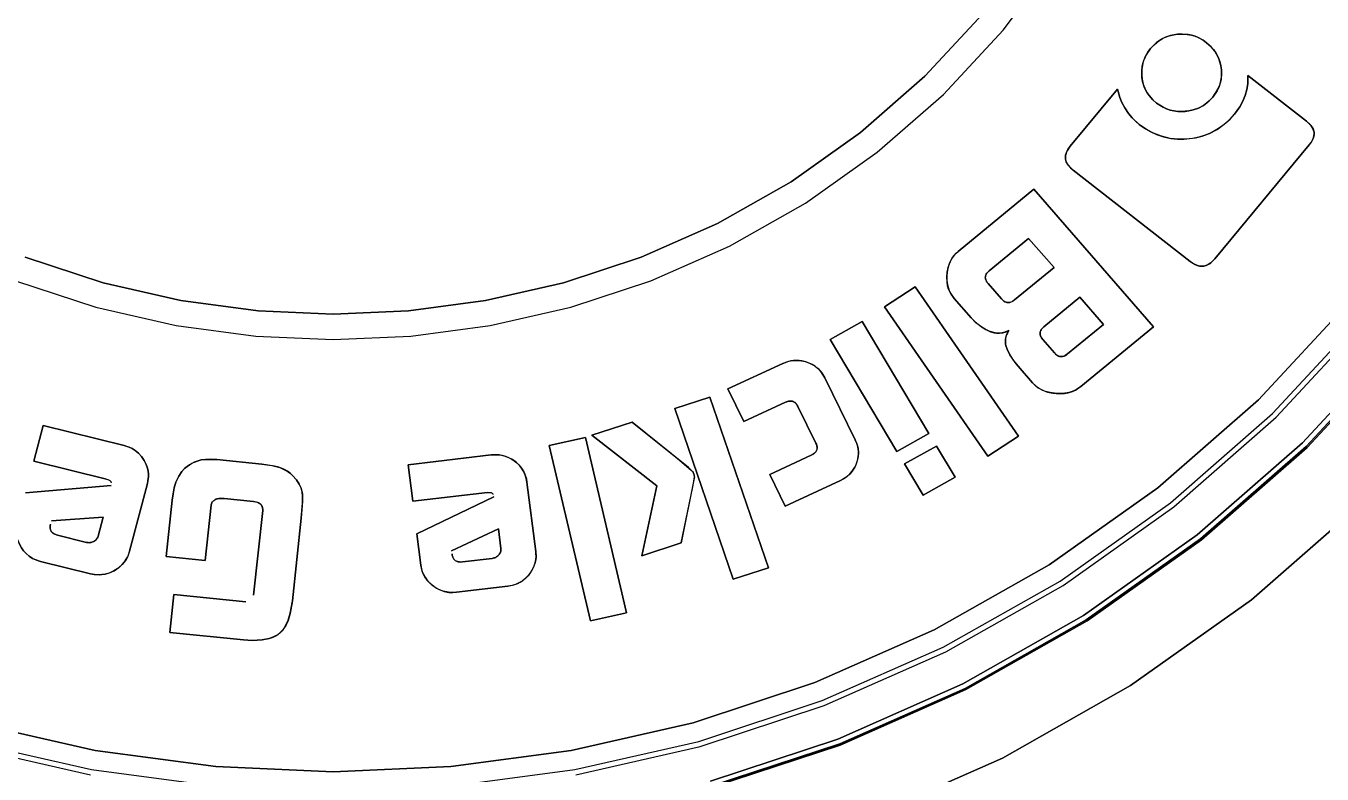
# Model space of a CAD drawing. Header units: millimetres. Extents: x 10366 to 13995, y 24552 to 29685.
# Drawn here: x 11819.83 to 11844.95, y 27967.28 to 27981.79 of the extents above; entities that cross this region are included whole.
import ezdxf

# ---------------------------------------------------------------- set-up
doc = ezdxf.new("R2010")
doc.units = ezdxf.units.MM
doc.header["$LTSCALE"] = 3
doc.layers.add('DomyÅ›lny', color=7, linetype='Continuous')

msp = doc.modelspace()

# ---------------------------------------------------------------- linework, layer by layer
at = {"layer": 'DomyÅ›lny'}
for p, q in [((11839.755, 27977.107), (11839.263, 27977.671)), ((11839.263, 27977.671), (11839.755, 27977.107)), ((11838.476, 27976.797), (11838.736, 27976.498)), ((11838.736, 27976.498), (11838.476, 27976.797)), ((11838.473, 27973.447), (11836.468, 27976.344)), ((11836.468, 27976.344), (11838.473, 27973.447)), ((11838.147, 27976.13), (11837.818, 27976.508)), ((11837.818, 27976.508), (11838.147, 27976.13)), ((11840.715, 27976.003), (11840.256, 27976.53)), ((11840.256, 27976.53), (11840.715, 27976.003)), ((11836.711, 27973.538), (11835.413, 27975.711)), ((11835.413, 27975.711), (11836.711, 27973.538)), ((11839.537, 27975.711), (11839.764, 27975.45)), ((11839.764, 27975.45), (11839.537, 27975.711)), ((11839.336, 27974.873), (11839.057, 27975.193)), ((11839.057, 27975.193), (11839.336, 27974.873)), ((11833.741, 27974.119), (11833.431, 27974.751)), ((11833.431, 27974.751), (11833.741, 27974.119)), ((11835.138, 27973.703), (11834.789, 27974.413)), ((11834.789, 27974.413), (11835.138, 27973.703)), ((11819.978, 27973.351), (11820.159, 27974.041)), ((11820.159, 27974.041), (11819.978, 27973.351)), ((11830.767, 27970.254), (11829.971, 27973.657)), ((11829.971, 27973.657), (11830.767, 27970.254)), ((11837.475, 27973.645), (11837.836, 27973.041)), ((11837.836, 27973.041), (11837.475, 27973.645)), ((11827.325, 27972.572), (11827.235, 27973.279)), ((11827.235, 27973.279), (11827.325, 27972.572)), ((11837.216, 27972.692), (11836.855, 27973.296)), ((11836.855, 27973.296), (11837.216, 27972.692)), ((11834.546, 27972.48), (11834.244, 27973.095)), ((11834.244, 27973.095), (11834.546, 27972.48)), ((11823.416, 27972.499), (11823.302, 27971.424)), ((11823.302, 27971.424), (11823.416, 27972.499)), ((11821.228, 27971.899), (11821.324, 27972.267)), ((11821.324, 27972.267), (11821.228, 27971.899)), ((11829.032, 27971.66), (11828.984, 27972.037)), ((11828.984, 27972.037), (11829.032, 27971.66)), ((11827.481, 27971.336), (11827.405, 27971.942)), ((11827.405, 27971.942), (11827.481, 27971.336)), ((11822.615, 27970.028), (11822.693, 27970.762)), ((11822.693, 27970.762), (11822.615, 27970.028))]:
    msp.add_line(p, q, dxfattribs=at)
for points in [[(11819.626, 27976.848, 0), (11821.181, 27976.335, 0), (11822.74, 27975.979, 0), (11824.28, 27975.774, 0), (11825.784, 27975.708, 0), (11827.287, 27975.774, 0), (11828.827, 27975.979, 0), (11830.386, 27976.335, 0), (11831.941, 27976.848, 0), (11833.467, 27977.522, 0), (11834.937, 27978.356, 0), (11836.327, 27979.341, 0), (11837.612, 27980.465, 0), (11838.77, 27981.713, 0), (11839.785, 27983.063, 0)], [(11819.813, 27977.308, 0), (11821.321, 27976.81, 0), (11822.832, 27976.465, 0), (11824.326, 27976.266, 0), (11825.784, 27976.202, 0), (11827.241, 27976.266, 0), (11828.735, 27976.465, 0), (11830.246, 27976.81, 0), (11831.754, 27977.308, 0), (11833.233, 27977.961, 0), (11834.659, 27978.769, 0), (11836.006, 27979.724, 0), (11837.252, 27980.815, 0), (11838.375, 27982.024, 0)], [(11838.375, 27982.024, 0), (11837.252, 27980.815, 0), (11836.006, 27979.724, 0), (11834.659, 27978.769, 0), (11833.233, 27977.961, 0), (11831.754, 27977.308, 0), (11830.246, 27976.81, 0), (11828.735, 27976.465, 0), (11827.241, 27976.266, 0), (11825.784, 27976.202, 0), (11824.326, 27976.266, 0), (11822.832, 27976.465, 0), (11821.321, 27976.81, 0), (11819.813, 27977.308, 0)], [(11842.71, 27981.467, 0), (11842.645, 27981.514, 0), (11842.549, 27981.566, 0), (11842.489, 27981.591, 0), (11842.422, 27981.611, 0), (11842.356, 27981.625, 0), (11842.24, 27981.634, 0), (11842.15, 27981.63, 0), (11842.015, 27981.606, 0), (11841.918, 27981.573, 0), (11841.862, 27981.547, 0), (11841.797, 27981.509, 0), (11841.744, 27981.471, 0), (11841.7, 27981.433, 0), (11841.625, 27981.353, 0)], [(11841.625, 27981.353, 0), (11841.695, 27981.428, 0), (11841.738, 27981.466, 0), (11841.789, 27981.504, 0), (11841.852, 27981.542, 0), (11841.899, 27981.565, 0), (11841.986, 27981.598, 0), (11842.112, 27981.626, 0), (11842.191, 27981.633, 0), (11842.295, 27981.632, 0), (11842.421, 27981.611, 0), (11842.489, 27981.591, 0), (11842.549, 27981.567, 0), (11842.645, 27981.514, 0), (11842.71, 27981.467, 0)], [(11841.742, 27980.297, 0), (11841.671, 27980.359, 0), (11841.598, 27980.441, 0), (11841.562, 27980.493, 0), (11841.53, 27980.552, 0), (11841.504, 27980.61, 0), (11841.472, 27980.714, 0), (11841.459, 27980.795, 0), (11841.454, 27980.916, 0), (11841.464, 27981.012, 0), (11841.48, 27981.083, 0), (11841.521, 27981.192, 0), (11841.573, 27981.283, 0), (11841.625, 27981.353, 0)], [(11841.625, 27981.353, 0), (11841.542, 27981.232, 0), (11841.506, 27981.157, 0), (11841.485, 27981.103, 0), (11841.468, 27981.033, 0), (11841.455, 27980.944, 0), (11841.456, 27980.829, 0), (11841.464, 27980.759, 0), (11841.485, 27980.665, 0), (11841.529, 27980.552, 0), (11841.562, 27980.493, 0), (11841.598, 27980.441, 0), (11841.671, 27980.359, 0), (11841.742, 27980.297, 0)], [(11842.71, 27981.467, 0), (11842.794, 27981.393, 0), (11842.843, 27981.338, 0), (11842.893, 27981.268, 0), (11842.936, 27981.185, 0), (11842.967, 27981.102, 0), (11842.987, 27981.02, 0), (11842.998, 27980.941, 0), (11843.001, 27980.87, 0), (11842.992, 27980.755, 0), (11842.976, 27980.684, 0), (11842.946, 27980.599, 0), (11842.914, 27980.534, 0), (11842.83, 27980.412, 0)], [(11842.83, 27980.412, 0), (11842.88, 27980.479, 0), (11842.932, 27980.569, 0), (11842.966, 27980.65, 0), (11842.981, 27980.704, 0), (11842.998, 27980.8, 0), (11843.001, 27980.865, 0), (11842.998, 27980.94, 0), (11842.986, 27981.027, 0), (11842.957, 27981.132, 0), (11842.935, 27981.189, 0), (11842.905, 27981.247, 0), (11842.87, 27981.301, 0), (11842.8, 27981.387, 0), (11842.71, 27981.467, 0)], [(11843.252, 27980.078, 0), (11843.355, 27980.221, 0), (11843.409, 27980.32, 0), (11843.459, 27980.44, 0), (11843.492, 27980.562, 0), (11843.509, 27980.668, 0), (11843.514, 27980.829, 0)], [(11843.514, 27980.829, 0), (11843.509, 27980.668, 0), (11843.492, 27980.562, 0), (11843.459, 27980.44, 0), (11843.409, 27980.32, 0), (11843.355, 27980.221, 0), (11843.252, 27980.078, 0)], [(11843.514, 27980.829, 0), (11844.65, 27979.942, 0)], [(11844.65, 27979.942, 0), (11843.514, 27980.829, 0)], [(11840.069, 27979.46, 0), (11840.983, 27980.564, 0)], [(11840.983, 27980.564, 0), (11840.069, 27979.46, 0)], [(11840.983, 27980.564, 0), (11841.031, 27980.401, 0), (11841.07, 27980.309, 0), (11841.127, 27980.202, 0), (11841.198, 27980.094, 0), (11841.269, 27980.009, 0), (11841.338, 27979.941, 0), (11841.406, 27979.883, 0)], [(11841.406, 27979.883, 0), (11841.269, 27980.009, 0), (11841.198, 27980.094, 0), (11841.127, 27980.202, 0), (11841.07, 27980.309, 0), (11841.031, 27980.401, 0), (11840.983, 27980.564, 0)], [(11842.83, 27980.412, 0), (11842.763, 27980.34, 0), (11842.718, 27980.3, 0), (11842.65, 27980.251, 0), (11842.552, 27980.199, 0), (11842.454, 27980.163, 0), (11842.367, 27980.144, 0), (11842.225, 27980.132, 0), (11842.152, 27980.134, 0), (11842.078, 27980.144, 0), (11842.005, 27980.16, 0), (11841.934, 27980.186, 0), (11841.867, 27980.218, 0), (11841.742, 27980.297, 0)], [(11841.742, 27980.297, 0), (11841.867, 27980.218, 0), (11841.934, 27980.186, 0), (11842.005, 27980.16, 0), (11842.078, 27980.144, 0), (11842.152, 27980.134, 0), (11842.294, 27980.135, 0), (11842.367, 27980.144, 0), (11842.454, 27980.163, 0), (11842.552, 27980.199, 0), (11842.65, 27980.251, 0), (11842.718, 27980.3, 0), (11842.763, 27980.339, 0), (11842.83, 27980.412, 0)], [(11841.406, 27979.883, 0), (11841.527, 27979.798, 0), (11841.621, 27979.743, 0), (11841.738, 27979.688, 0), (11841.877, 27979.64, 0), (11842.02, 27979.609, 0), (11842.151, 27979.595, 0), (11842.271, 27979.594, 0), (11842.495, 27979.621, 0), (11842.627, 27979.655, 0), (11842.77, 27979.709, 0), (11842.918, 27979.786, 0), (11843.055, 27979.884, 0), (11843.167, 27979.985, 0), (11843.252, 27980.078, 0)], [(11843.252, 27980.078, 0), (11843.114, 27979.934, 0), (11843.018, 27979.855, 0), (11842.913, 27979.783, 0), (11842.8, 27979.722, 0), (11842.682, 27979.674, 0), (11842.561, 27979.636, 0), (11842.436, 27979.611, 0), (11842.308, 27979.596, 0), (11842.166, 27979.594, 0), (11842.008, 27979.611, 0), (11841.838, 27979.652, 0), (11841.683, 27979.712, 0), (11841.558, 27979.778, 0), (11841.406, 27979.883, 0)], [(11844.65, 27979.942, 0), (11844.703, 27979.896, 0), (11844.729, 27979.867, 0), (11844.754, 27979.834, 0), (11844.775, 27979.795, 0), (11844.783, 27979.774, 0), (11844.789, 27979.752, 0), (11844.794, 27979.73, 0), (11844.795, 27979.709, 0), (11844.795, 27979.689, 0), (11844.791, 27979.656, 0), (11844.785, 27979.63, 0), (11844.766, 27979.582, 0), (11844.741, 27979.538, 0), (11844.703, 27979.486, 0)], [(11844.703, 27979.486, 0), (11844.737, 27979.532, 0), (11844.765, 27979.58, 0), (11844.777, 27979.606, 0), (11844.785, 27979.633, 0), (11844.792, 27979.661, 0), (11844.795, 27979.694, 0), (11844.794, 27979.731, 0), (11844.785, 27979.767, 0), (11844.771, 27979.802, 0), (11844.753, 27979.835, 0), (11844.731, 27979.865, 0), (11844.706, 27979.893, 0), (11844.65, 27979.942, 0)], [(11840.124, 27978.997, 0), (11840.084, 27979.032, 0), (11840.04, 27979.078, 0), (11840.02, 27979.106, 0), (11840.002, 27979.137, 0), (11839.993, 27979.157, 0), (11839.985, 27979.181, 0), (11839.979, 27979.208, 0), (11839.976, 27979.236, 0), (11839.977, 27979.261, 0), (11839.979, 27979.284, 0), (11839.987, 27979.318, 0), (11839.998, 27979.347, 0), (11840.025, 27979.398, 0), (11840.069, 27979.46, 0)], [(11840.069, 27979.46, 0), (11840.01, 27979.372, 0), (11839.997, 27979.345, 0), (11839.987, 27979.316, 0), (11839.979, 27979.28, 0), (11839.976, 27979.257, 0), (11839.976, 27979.231, 0), (11839.98, 27979.202, 0), (11839.986, 27979.176, 0), (11839.995, 27979.153, 0), (11840.012, 27979.118, 0), (11840.032, 27979.089, 0), (11840.074, 27979.041, 0), (11840.124, 27978.997, 0)], [(11844.703, 27979.486, 0), (11842.871, 27977.273, 0)], [(11842.871, 27977.273, 0), (11844.703, 27979.486, 0)], [(11842.396, 27977.223, 0), (11840.124, 27978.997, 0)], [(11840.124, 27978.997, 0), (11842.396, 27977.223, 0)], [(11837.896, 27977.418, 0), (11839.365, 27978.623, 0)], [(11839.365, 27978.623, 0), (11837.896, 27977.418, 0)], [(11839.365, 27978.623, 0), (11841.685, 27975.957, 0)], [(11841.685, 27975.957, 0), (11839.365, 27978.623, 0)], [(11839.263, 27977.671, 0), (11838.497, 27977.041, 0)], [(11838.497, 27977.041, 0), (11839.263, 27977.671, 0)], [(11837.818, 27976.508, 0), (11837.807, 27976.522, 0), (11837.762, 27976.587, 0), (11837.735, 27976.634, 0), (11837.712, 27976.689, 0), (11837.693, 27976.752, 0), (11837.681, 27976.83, 0), (11837.677, 27976.92, 0), (11837.684, 27977.017, 0), (11837.701, 27977.106, 0), (11837.726, 27977.183, 0), (11837.754, 27977.244, 0), (11837.787, 27977.299, 0), (11837.826, 27977.349, 0), (11837.861, 27977.386, 0), (11837.896, 27977.418, 0)], [(11837.896, 27977.418, 0), (11837.833, 27977.358, 0), (11837.802, 27977.321, 0), (11837.77, 27977.274, 0), (11837.739, 27977.215, 0), (11837.711, 27977.14, 0), (11837.69, 27977.053, 0), (11837.678, 27976.953, 0), (11837.678, 27976.857, 0), (11837.689, 27976.772, 0), (11837.707, 27976.703, 0), (11837.731, 27976.644, 0), (11837.758, 27976.593, 0), (11837.818, 27976.508, 0)], [(11838.988, 27976.477, 0), (11839.755, 27977.107, 0)], [(11839.755, 27977.107, 0), (11838.988, 27976.477, 0)], [(11842.871, 27977.273, 0), (11842.835, 27977.234, 0), (11842.791, 27977.195, 0), (11842.765, 27977.177, 0), (11842.737, 27977.161, 0), (11842.699, 27977.145, 0), (11842.675, 27977.138, 0), (11842.648, 27977.134, 0), (11842.62, 27977.132, 0), (11842.595, 27977.133, 0), (11842.554, 27977.14, 0), (11842.522, 27977.15, 0), (11842.493, 27977.162, 0), (11842.441, 27977.192, 0), (11842.396, 27977.223, 0)], [(11842.396, 27977.223, 0), (11842.489, 27977.164, 0), (11842.517, 27977.152, 0), (11842.547, 27977.142, 0), (11842.583, 27977.135, 0), (11842.605, 27977.132, 0), (11842.63, 27977.132, 0), (11842.657, 27977.135, 0), (11842.681, 27977.14, 0), (11842.703, 27977.146, 0), (11842.74, 27977.162, 0), (11842.77, 27977.18, 0), (11842.797, 27977.2, 0), (11842.871, 27977.273, 0)], [(11838.497, 27977.041, 0), (11838.462, 27977.008, 0), (11838.447, 27976.989, 0), (11838.436, 27976.968, 0), (11838.431, 27976.957, 0), (11838.427, 27976.944, 0), (11838.424, 27976.929, 0), (11838.423, 27976.911, 0), (11838.424, 27976.9, 0), (11838.426, 27976.886, 0), (11838.431, 27976.871, 0), (11838.437, 27976.855, 0), (11838.445, 27976.84, 0), (11838.454, 27976.825, 0), (11838.476, 27976.797, 0)], [(11838.476, 27976.797, 0), (11838.454, 27976.825, 0), (11838.445, 27976.84, 0), (11838.437, 27976.855, 0), (11838.431, 27976.871, 0), (11838.426, 27976.886, 0), (11838.424, 27976.9, 0), (11838.423, 27976.911, 0), (11838.424, 27976.928, 0), (11838.427, 27976.943, 0), (11838.431, 27976.956, 0), (11838.441, 27976.978, 0), (11838.454, 27976.998, 0), (11838.47, 27977.016, 0), (11838.497, 27977.041, 0)], [(11836.468, 27976.344, 0), (11837.064, 27976.733, 0)], [(11837.064, 27976.733, 0), (11836.468, 27976.344, 0)], [(11837.064, 27976.733, 0), (11839.068, 27973.835, 0)], [(11839.068, 27973.835, 0), (11837.064, 27976.733, 0)], [(11845.471, 27976.431, 0), (11843.715, 27974.54, 0), (11841.767, 27972.834, 0), (11839.66, 27971.341, 0), (11837.431, 27970.078, 0), (11835.118, 27969.056, 0), (11832.761, 27968.278, 0), (11830.398, 27967.739, 0), (11828.062, 27967.427, 0), (11825.784, 27967.327, 0), (11823.505, 27967.427, 0), (11821.169, 27967.739, 0), (11818.806, 27968.278, 0), (11816.449, 27969.056, 0), (11814.137, 27970.078, 0), (11811.907, 27971.341, 0), (11809.8, 27972.834, 0), (11807.852, 27974.54, 0), (11806.096, 27976.431, 0)], [(11806.096, 27976.431, 0), (11807.852, 27974.54, 0), (11809.8, 27972.834, 0), (11811.907, 27971.341, 0), (11814.137, 27970.078, 0), (11816.449, 27969.056, 0), (11818.806, 27968.278, 0), (11821.169, 27967.739, 0), (11823.505, 27967.427, 0), (11825.784, 27967.327, 0), (11828.062, 27967.427, 0), (11830.398, 27967.739, 0), (11832.761, 27968.278, 0), (11835.118, 27969.056, 0), (11837.431, 27970.078, 0), (11839.66, 27971.341, 0), (11841.767, 27972.834, 0), (11843.715, 27974.54, 0), (11845.471, 27976.431, 0)], [(11838.736, 27976.498, 0), (11838.756, 27976.477, 0), (11838.785, 27976.454, 0), (11838.803, 27976.443, 0), (11838.826, 27976.433, 0), (11838.84, 27976.429, 0), (11838.856, 27976.427, 0), (11838.872, 27976.426, 0), (11838.885, 27976.427, 0), (11838.897, 27976.429, 0), (11838.913, 27976.434, 0), (11838.943, 27976.447, 0), (11838.967, 27976.462, 0), (11838.988, 27976.477, 0)], [(11838.988, 27976.477, 0), (11838.947, 27976.449, 0), (11838.916, 27976.435, 0), (11838.899, 27976.43, 0), (11838.888, 27976.427, 0), (11838.874, 27976.426, 0), (11838.859, 27976.426, 0), (11838.843, 27976.429, 0), (11838.829, 27976.432, 0), (11838.817, 27976.437, 0), (11838.798, 27976.446, 0), (11838.781, 27976.457, 0), (11838.755, 27976.479, 0), (11838.736, 27976.498, 0)], [(11840.256, 27976.53, 0), (11839.559, 27975.957, 0)], [(11839.559, 27975.957, 0), (11840.256, 27976.53, 0)], [(11805.715, 27976.13, 0), (11807.505, 27974.203, 0), (11809.491, 27972.464, 0), (11811.639, 27970.942, 0), (11813.911, 27969.655, 0), (11816.269, 27968.613, 0), (11818.671, 27967.82, 0), (11821.08, 27967.27, 0)], [(11805.795, 27976.193, 0), (11807.578, 27974.273, 0), (11809.556, 27972.542, 0), (11811.695, 27971.026, 0), (11813.958, 27969.744, 0), (11816.306, 27968.706, 0), (11818.699, 27967.916, 0), (11821.099, 27967.368, 0), (11823.47, 27967.052, 0)], [(11828.097, 27967.052, 0), (11830.468, 27967.368, 0), (11832.868, 27967.916, 0), (11835.261, 27968.706, 0), (11837.609, 27969.744, 0), (11839.872, 27971.026, 0), (11842.011, 27972.542, 0), (11843.989, 27974.273, 0), (11845.772, 27976.193, 0)], [(11830.487, 27967.27, 0), (11832.896, 27967.82, 0), (11835.299, 27968.613, 0), (11837.656, 27969.655, 0), (11839.929, 27970.942, 0), (11842.076, 27972.464, 0), (11844.062, 27974.203, 0), (11845.852, 27976.13, 0)], [(11835.413, 27975.711, 0), (11836.033, 27976.061, 0)], [(11836.033, 27976.061, 0), (11835.413, 27975.711, 0)], [(11836.033, 27976.061, 0), (11837.331, 27973.887, 0)], [(11837.331, 27973.887, 0), (11836.033, 27976.061, 0)], [(11838.876, 27975.882, 0), (11838.8, 27975.852, 0), (11838.751, 27975.839, 0), (11838.706, 27975.834, 0), (11838.647, 27975.834, 0), (11838.612, 27975.838, 0), (11838.561, 27975.85, 0), (11838.495, 27975.872, 0), (11838.421, 27975.908, 0), (11838.353, 27975.95, 0), (11838.241, 27976.036, 0), (11838.147, 27976.13, 0)], [(11838.147, 27976.13, 0), (11838.218, 27976.058, 0), (11838.348, 27975.953, 0), (11838.433, 27975.902, 0), (11838.522, 27975.862, 0), (11838.593, 27975.842, 0), (11838.641, 27975.835, 0), (11838.697, 27975.834, 0), (11838.764, 27975.842, 0), (11838.827, 27975.861, 0), (11838.876, 27975.882, 0)], [(11838.876, 27975.882, 0), (11838.85, 27975.835, 0), (11838.836, 27975.804, 0), (11838.823, 27975.762, 0), (11838.816, 27975.726, 0), (11838.812, 27975.679, 0), (11838.813, 27975.65, 0), (11838.817, 27975.615, 0), (11838.828, 27975.572, 0), (11838.846, 27975.521, 0), (11838.901, 27975.41, 0), (11838.965, 27975.312, 0), (11839.057, 27975.193, 0)], [(11839.057, 27975.193, 0), (11839.022, 27975.236, 0), (11838.899, 27975.414, 0), (11838.844, 27975.526, 0), (11838.827, 27975.576, 0), (11838.817, 27975.619, 0), (11838.813, 27975.653, 0), (11838.813, 27975.706, 0), (11838.819, 27975.748, 0), (11838.827, 27975.777, 0), (11838.84, 27975.813, 0), (11838.876, 27975.882, 0)], [(11839.559, 27975.957, 0), (11839.536, 27975.937, 0), (11839.514, 27975.911, 0), (11839.504, 27975.896, 0), (11839.495, 27975.879, 0), (11839.489, 27975.864, 0), (11839.486, 27975.85, 0), (11839.484, 27975.838, 0), (11839.484, 27975.819, 0), (11839.487, 27975.802, 0), (11839.49, 27975.789, 0), (11839.5, 27975.766, 0), (11839.511, 27975.746, 0), (11839.537, 27975.711, 0)], [(11839.537, 27975.711, 0), (11839.514, 27975.741, 0), (11839.503, 27975.76, 0), (11839.493, 27975.781, 0), (11839.489, 27975.793, 0), (11839.486, 27975.808, 0), (11839.484, 27975.825, 0), (11839.485, 27975.845, 0), (11839.487, 27975.857, 0), (11839.492, 27975.872, 0), (11839.499, 27975.887, 0), (11839.508, 27975.903, 0), (11839.519, 27975.918, 0), (11839.559, 27975.957, 0)], [(11840.017, 27975.43, 0), (11840.715, 27976.003, 0)], [(11840.715, 27976.003, 0), (11840.017, 27975.43, 0)], [(11841.685, 27975.957, 0), (11840.272, 27974.797, 0)], [(11840.272, 27974.797, 0), (11841.685, 27975.957, 0)], [(11825.784, 27966.051, 0), (11828.18, 27966.156, 0), (11830.637, 27966.483, 0), (11833.123, 27967.051, 0), (11835.602, 27967.869, 0), (11838.034, 27968.944, 0), (11840.379, 27970.273, 0), (11842.596, 27971.843, 0), (11844.644, 27973.637, 0), (11846.491, 27975.626, 0)], [(11825.784, 27966.025, 0), (11828.183, 27966.13, 0), (11830.642, 27966.458, 0), (11833.13, 27967.026, 0), (11835.611, 27967.846, 0), (11838.046, 27968.922, 0), (11840.394, 27970.251, 0), (11842.612, 27971.824, 0), (11844.663, 27973.619, 0), (11846.512, 27975.61, 0)], [(11846.412, 27975.689, 0), (11844.572, 27973.707, 0), (11842.531, 27971.921, 0), (11840.323, 27970.356, 0), (11837.987, 27969.033, 0), (11835.564, 27967.962, 0), (11833.095, 27967.147, 0)], [(11833.095, 27967.147, 0), (11835.564, 27967.962, 0), (11837.987, 27969.033, 0), (11840.323, 27970.356, 0), (11842.531, 27971.921, 0), (11844.572, 27973.707, 0), (11846.412, 27975.689, 0)], [(11846.491, 27975.626, 0), (11844.644, 27973.637, 0), (11842.596, 27971.843, 0), (11840.379, 27970.273, 0), (11838.034, 27968.944, 0), (11835.602, 27967.869, 0), (11833.123, 27967.051, 0)], [(11846.512, 27975.61, 0), (11844.663, 27973.619, 0), (11842.612, 27971.824, 0), (11840.394, 27970.251, 0), (11838.046, 27968.922, 0), (11835.611, 27967.846, 0), (11833.13, 27967.026, 0)], [(11834.5, 27975.246, 0), (11834.615, 27975.288, 0), (11834.689, 27975.302, 0), (11834.776, 27975.306, 0), (11834.86, 27975.297, 0), (11834.93, 27975.281, 0), (11835.03, 27975.245, 0), (11835.077, 27975.221, 0), (11835.124, 27975.191, 0), (11835.173, 27975.152, 0), (11835.217, 27975.108, 0), (11835.251, 27975.067, 0), (11835.313, 27974.967, 0)], [(11835.313, 27974.967, 0), (11835.283, 27975.02, 0), (11835.234, 27975.088, 0), (11835.2, 27975.126, 0), (11835.158, 27975.164, 0), (11835.116, 27975.197, 0), (11835.074, 27975.223, 0), (11834.991, 27975.261, 0), (11834.944, 27975.277, 0), (11834.865, 27975.296, 0), (11834.815, 27975.303, 0), (11834.76, 27975.306, 0), (11834.704, 27975.303, 0), (11834.654, 27975.297, 0), (11834.57, 27975.274, 0), (11834.5, 27975.246, 0)], [(11839.764, 27975.45, 0), (11839.786, 27975.427, 0), (11839.802, 27975.414, 0), (11839.82, 27975.402, 0), (11839.84, 27975.39, 0), (11839.852, 27975.386, 0), (11839.864, 27975.382, 0), (11839.879, 27975.38, 0), (11839.894, 27975.378, 0), (11839.907, 27975.379, 0), (11839.919, 27975.38, 0), (11839.937, 27975.385, 0), (11839.951, 27975.39, 0), (11839.978, 27975.403, 0), (11840, 27975.418, 0), (11840.017, 27975.43, 0)], [(11840.017, 27975.43, 0), (11839.973, 27975.4, 0), (11839.943, 27975.387, 0), (11839.926, 27975.382, 0), (11839.915, 27975.38, 0), (11839.903, 27975.379, 0), (11839.89, 27975.379, 0), (11839.875, 27975.38, 0), (11839.862, 27975.383, 0), (11839.85, 27975.386, 0), (11839.83, 27975.395, 0), (11839.812, 27975.406, 0), (11839.797, 27975.418, 0), (11839.764, 27975.45, 0)], [(11833.431, 27974.751, 0), (11834.5, 27975.246, 0)], [(11834.5, 27975.246, 0), (11833.431, 27974.751, 0)], [(11835.313, 27974.967, 0), (11835.902, 27973.766, 0)], [(11835.902, 27973.766, 0), (11835.313, 27974.967, 0)], [(11840.272, 27974.797, 0), (11840.193, 27974.741, 0), (11840.138, 27974.714, 0), (11840.067, 27974.688, 0), (11840.007, 27974.674, 0), (11839.917, 27974.662, 0), (11839.801, 27974.662, 0), (11839.68, 27974.68, 0), (11839.591, 27974.704, 0), (11839.538, 27974.724, 0), (11839.469, 27974.76, 0), (11839.418, 27974.795, 0), (11839.378, 27974.829, 0), (11839.336, 27974.873, 0)], [(11839.336, 27974.873, 0), (11839.399, 27974.81, 0), (11839.447, 27974.774, 0), (11839.509, 27974.738, 0), (11839.561, 27974.715, 0), (11839.631, 27974.691, 0), (11839.733, 27974.67, 0), (11839.855, 27974.66, 0), (11839.956, 27974.666, 0), (11840.032, 27974.679, 0), (11840.114, 27974.704, 0), (11840.172, 27974.73, 0), (11840.218, 27974.757, 0), (11840.272, 27974.797, 0)], [(11832.403, 27974.373, 0), (11833.084, 27974.593, 0)], [(11833.084, 27974.593, 0), (11832.403, 27974.373, 0)], [(11833.084, 27974.593, 0), (11834.219, 27971.281, 0)], [(11834.219, 27971.281, 0), (11833.084, 27974.593, 0)], [(11833.538, 27971.061, 0), (11832.403, 27974.373, 0)], [(11832.403, 27974.373, 0), (11833.538, 27971.061, 0)], [(11834.547, 27974.492, 0), (11833.741, 27974.119, 0)], [(11833.741, 27974.119, 0), (11834.547, 27974.492, 0)], [(11834.789, 27974.413, 0), (11834.764, 27974.455, 0), (11834.745, 27974.476, 0), (11834.734, 27974.487, 0), (11834.719, 27974.498, 0), (11834.709, 27974.503, 0), (11834.696, 27974.509, 0), (11834.683, 27974.513, 0), (11834.67, 27974.516, 0), (11834.647, 27974.517, 0), (11834.629, 27974.517, 0), (11834.609, 27974.514, 0), (11834.588, 27974.508, 0), (11834.547, 27974.492, 0)], [(11834.547, 27974.492, 0), (11834.576, 27974.504, 0), (11834.61, 27974.514, 0), (11834.629, 27974.516, 0), (11834.65, 27974.517, 0), (11834.663, 27974.517, 0), (11834.677, 27974.514, 0), (11834.692, 27974.51, 0), (11834.707, 27974.504, 0), (11834.718, 27974.498, 0), (11834.734, 27974.486, 0), (11834.746, 27974.475, 0), (11834.766, 27974.452, 0), (11834.789, 27974.413, 0)], [(11820.159, 27974.041, 0), (11821.732, 27973.652, 0)], [(11821.732, 27973.652, 0), (11820.159, 27974.041, 0)], [(11830.794, 27973.853, 0), (11831.578, 27974.106, 0)], [(11831.578, 27974.106, 0), (11830.794, 27973.853, 0)], [(11831.578, 27974.106, 0), (11832.459, 27973.4, 0), (11832.678, 27973.218, 0), (11832.729, 27973.172, 0), (11832.747, 27973.152, 0), (11832.759, 27973.134, 0), (11832.772, 27973.105, 0), (11832.779, 27973.081, 0), (11832.782, 27973.06, 0), (11832.783, 27973.041, 0), (11832.782, 27973.023, 0), (11832.528, 27971.764, 0)], [(11832.528, 27971.764, 0), (11832.746, 27972.818, 0), (11832.771, 27972.956, 0), (11832.781, 27973.014, 0), (11832.783, 27973.032, 0), (11832.783, 27973.055, 0), (11832.778, 27973.083, 0), (11832.774, 27973.098, 0), (11832.768, 27973.115, 0), (11832.76, 27973.131, 0), (11832.751, 27973.145, 0), (11832.743, 27973.157, 0), (11832.724, 27973.177, 0), (11832.667, 27973.227, 0), (11832.341, 27973.495, 0), (11831.578, 27974.106, 0)], [(11829.971, 27973.657, 0), (11830.67, 27973.811, 0)], [(11830.67, 27973.811, 0), (11829.971, 27973.657, 0)], [(11830.67, 27973.811, 0), (11831.466, 27970.408, 0)], [(11831.466, 27970.408, 0), (11830.67, 27973.811, 0)], [(11832.059, 27972.872, 0), (11830.794, 27973.853, 0)], [(11830.794, 27973.853, 0), (11832.059, 27972.872, 0)], [(11837.331, 27973.887, 0), (11836.711, 27973.538, 0)], [(11836.711, 27973.538, 0), (11837.331, 27973.887, 0)], [(11839.068, 27973.835, 0), (11838.473, 27973.447, 0)], [(11838.473, 27973.447, 0), (11839.068, 27973.835, 0)], [(11821.732, 27973.652, 0), (11821.83, 27973.62, 0), (11821.885, 27973.595, 0), (11821.945, 27973.557, 0), (11822.008, 27973.506, 0), (11822.065, 27973.443, 0), (11822.118, 27973.367, 0), (11822.158, 27973.288, 0), (11822.183, 27973.217, 0), (11822.196, 27973.156, 0), (11822.201, 27973.102, 0), (11822.201, 27973.052, 0), (11822.192, 27972.97, 0), (11822.181, 27972.917, 0)], [(11822.181, 27972.917, 0), (11822.192, 27972.969, 0), (11822.201, 27973.052, 0), (11822.201, 27973.101, 0), (11822.196, 27973.155, 0), (11822.183, 27973.216, 0), (11822.159, 27973.286, 0), (11822.119, 27973.365, 0), (11822.067, 27973.442, 0), (11822.009, 27973.505, 0), (11821.946, 27973.556, 0), (11821.885, 27973.594, 0), (11821.831, 27973.62, 0), (11821.78, 27973.638, 0), (11821.732, 27973.652, 0)], [(11835.05, 27973.468, 0), (11835.098, 27973.496, 0), (11835.112, 27973.507, 0), (11835.125, 27973.519, 0), (11835.138, 27973.535, 0), (11835.145, 27973.546, 0), (11835.152, 27973.558, 0), (11835.157, 27973.573, 0), (11835.161, 27973.586, 0), (11835.162, 27973.599, 0), (11835.163, 27973.62, 0), (11835.16, 27973.639, 0), (11835.156, 27973.656, 0), (11835.138, 27973.703, 0)], [(11835.138, 27973.703, 0), (11835.149, 27973.679, 0), (11835.159, 27973.646, 0), (11835.162, 27973.628, 0), (11835.163, 27973.608, 0), (11835.162, 27973.596, 0), (11835.16, 27973.583, 0), (11835.156, 27973.569, 0), (11835.15, 27973.555, 0), (11835.144, 27973.543, 0), (11835.137, 27973.533, 0), (11835.124, 27973.518, 0), (11835.11, 27973.506, 0), (11835.084, 27973.486, 0), (11835.05, 27973.468, 0)], [(11835.902, 27973.766, 0), (11835.942, 27973.665, 0), (11835.957, 27973.601, 0), (11835.963, 27973.515, 0), (11835.958, 27973.438, 0), (11835.935, 27973.337, 0), (11835.915, 27973.282, 0), (11835.892, 27973.234, 0), (11835.844, 27973.156, 0), (11835.796, 27973.101, 0), (11835.739, 27973.05, 0), (11835.673, 27973.006, 0), (11835.615, 27972.975, 0)], [(11835.615, 27972.975, 0), (11835.673, 27973.006, 0), (11835.739, 27973.051, 0), (11835.797, 27973.102, 0), (11835.845, 27973.158, 0), (11835.894, 27973.237, 0), (11835.917, 27973.286, 0), (11835.937, 27973.342, 0), (11835.95, 27973.395, 0), (11835.962, 27973.484, 0), (11835.962, 27973.545, 0), (11835.953, 27973.62, 0), (11835.938, 27973.68, 0), (11835.902, 27973.766, 0)], [(11836.855, 27973.296, 0), (11837.475, 27973.645, 0)], [(11837.475, 27973.645, 0), (11836.855, 27973.296, 0)], [(11821.389, 27973.001, 0), (11819.978, 27973.351, 0)], [(11819.978, 27973.351, 0), (11821.389, 27973.001, 0)], [(11823.53, 27973.382, 0), (11823.395, 27973.389, 0), (11823.31, 27973.386, 0), (11823.223, 27973.374, 0), (11823.148, 27973.354, 0), (11823.089, 27973.331, 0), (11822.998, 27973.282, 0), (11822.95, 27973.248, 0), (11822.901, 27973.207, 0), (11822.85, 27973.151, 0), (11822.788, 27973.058, 0), (11822.732, 27972.944, 0), (11822.698, 27972.833, 0), (11822.678, 27972.718, 0), (11822.662, 27972.594, 0)], [(11822.662, 27972.594, 0), (11822.698, 27972.833, 0), (11822.732, 27972.944, 0), (11822.788, 27973.059, 0), (11822.85, 27973.151, 0), (11822.901, 27973.207, 0), (11822.95, 27973.248, 0), (11823.044, 27973.309, 0), (11823.148, 27973.354, 0), (11823.223, 27973.374, 0), (11823.31, 27973.386, 0), (11823.53, 27973.382, 0)], [(11823.53, 27973.382, 0), (11824.398, 27973.295, 0)], [(11824.398, 27973.295, 0), (11823.53, 27973.382, 0)], [(11824.398, 27973.295, 0), (11824.596, 27973.266, 0), (11824.75, 27973.225, 0), (11824.854, 27973.179, 0), (11824.908, 27973.146, 0), (11824.957, 27973.109, 0), (11825, 27973.069, 0), (11825.071, 27972.987, 0), (11825.123, 27972.907, 0), (11825.159, 27972.829, 0), (11825.171, 27972.79, 0), (11825.18, 27972.752, 0), (11825.185, 27972.708, 0), (11825.187, 27972.573, 0), (11825.162, 27972.243, 0)], [(11825.162, 27972.243, 0), (11825.186, 27972.537, 0), (11825.187, 27972.671, 0), (11825.179, 27972.758, 0), (11825.16, 27972.827, 0), (11825.124, 27972.905, 0), (11825.07, 27972.989, 0), (11824.994, 27973.075, 0), (11824.948, 27973.116, 0), (11824.895, 27973.155, 0), (11824.838, 27973.188, 0), (11824.731, 27973.232, 0), (11824.645, 27973.255, 0), (11824.398, 27973.295, 0)], [(11827.235, 27973.279, 0), (11828.845, 27973.471, 0)], [(11828.845, 27973.471, 0), (11827.235, 27973.279, 0)], [(11828.845, 27973.471, 0), (11828.936, 27973.476, 0), (11828.988, 27973.474, 0), (11829.047, 27973.465, 0), (11829.115, 27973.447, 0), (11829.164, 27973.429, 0), (11829.223, 27973.4, 0), (11829.288, 27973.359, 0), (11829.326, 27973.331, 0), (11829.383, 27973.278, 0), (11829.415, 27973.242, 0), (11829.447, 27973.198, 0), (11829.477, 27973.147, 0), (11829.5, 27973.097, 0), (11829.527, 27973.009, 0), (11829.539, 27972.945, 0)], [(11829.539, 27972.945, 0), (11829.526, 27973.015, 0), (11829.513, 27973.061, 0), (11829.494, 27973.111, 0), (11829.467, 27973.166, 0), (11829.433, 27973.218, 0), (11829.399, 27973.261, 0), (11829.335, 27973.323, 0), (11829.256, 27973.381, 0), (11829.189, 27973.418, 0), (11829.132, 27973.441, 0), (11829.059, 27973.462, 0), (11829.002, 27973.472, 0), (11828.951, 27973.476, 0), (11828.845, 27973.471, 0)], [(11834.244, 27973.095, 0), (11835.05, 27973.468, 0)], [(11835.05, 27973.468, 0), (11834.244, 27973.095, 0)], [(11837.836, 27973.041, 0), (11837.216, 27972.692, 0)], [(11837.216, 27972.692, 0), (11837.836, 27973.041, 0)], [(11819.816, 27972.735, 0), (11821.476, 27972.877, 0)], [(11821.476, 27972.877, 0), (11819.816, 27972.735, 0)], [(11821.389, 27973.001, 0), (11821.415, 27972.994, 0), (11821.427, 27972.99, 0), (11821.439, 27972.984, 0), (11821.451, 27972.976, 0), (11821.458, 27972.971, 0), (11821.466, 27972.964, 0), (11821.469, 27972.96, 0), (11821.472, 27972.955, 0), (11821.474, 27972.951, 0), (11821.475, 27972.947, 0), (11821.477, 27972.938, 0), (11821.478, 27972.928, 0)], [(11822.181, 27972.917, 0), (11821.836, 27971.604, 0)], [(11821.836, 27971.604, 0), (11822.181, 27972.917, 0)], [(11829.539, 27972.945, 0), (11829.709, 27971.601, 0)], [(11829.709, 27971.601, 0), (11829.539, 27972.945, 0)], [(11831.762, 27971.516, 0), (11832.059, 27972.872, 0)], [(11832.059, 27972.872, 0), (11831.762, 27971.516, 0)], [(11835.615, 27972.975, 0), (11834.546, 27972.48, 0)], [(11834.546, 27972.48, 0), (11835.615, 27972.975, 0)], [(11822.546, 27971.5, 0), (11822.662, 27972.594, 0)], [(11822.662, 27972.594, 0), (11822.546, 27971.5, 0)], [(11823.671, 27972.627, 0), (11823.622, 27972.63, 0), (11823.568, 27972.627, 0), (11823.529, 27972.619, 0), (11823.508, 27972.611, 0), (11823.494, 27972.605, 0), (11823.473, 27972.591, 0), (11823.462, 27972.582, 0), (11823.45, 27972.569, 0), (11823.439, 27972.555, 0), (11823.43, 27972.54, 0), (11823.424, 27972.526, 0), (11823.416, 27972.499, 0)], [(11823.416, 27972.499, 0), (11823.426, 27972.53, 0), (11823.433, 27972.545, 0), (11823.443, 27972.56, 0), (11823.454, 27972.574, 0), (11823.469, 27972.589, 0), (11823.488, 27972.601, 0), (11823.516, 27972.615, 0), (11823.542, 27972.622, 0), (11823.582, 27972.628, 0), (11823.628, 27972.63, 0), (11823.671, 27972.627, 0)], [(11824.239, 27972.57, 0), (11823.671, 27972.627, 0)], [(11823.671, 27972.627, 0), (11824.239, 27972.57, 0)], [(11824.416, 27972.391, 0), (11824.416, 27972.42, 0), (11824.415, 27972.435, 0), (11824.412, 27972.449, 0), (11824.408, 27972.464, 0), (11824.402, 27972.478, 0), (11824.395, 27972.491, 0), (11824.385, 27972.505, 0), (11824.372, 27972.518, 0), (11824.357, 27972.53, 0), (11824.339, 27972.541, 0), (11824.319, 27972.55, 0), (11824.299, 27972.558, 0), (11824.239, 27972.57, 0)], [(11824.239, 27972.57, 0), (11824.275, 27972.564, 0), (11824.313, 27972.553, 0), (11824.332, 27972.545, 0), (11824.349, 27972.535, 0), (11824.364, 27972.525, 0), (11824.377, 27972.514, 0), (11824.388, 27972.501, 0), (11824.397, 27972.488, 0), (11824.405, 27972.473, 0), (11824.41, 27972.457, 0), (11824.414, 27972.44, 0), (11824.416, 27972.424, 0), (11824.416, 27972.391, 0)], [(11828.771, 27972.744, 0), (11827.325, 27972.572, 0)], [(11827.325, 27972.572, 0), (11828.771, 27972.744, 0)], [(11827.405, 27971.942, 0), (11828.896, 27972.659, 0)], [(11828.896, 27972.659, 0), (11827.405, 27971.942, 0)], [(11828.771, 27972.744, 0), (11828.8, 27972.746, 0), (11828.815, 27972.746, 0), (11828.83, 27972.744, 0), (11828.845, 27972.74, 0), (11828.854, 27972.737, 0), (11828.862, 27972.732, 0), (11828.865, 27972.73, 0), (11828.868, 27972.727, 0), (11828.87, 27972.724, 0), (11828.875, 27972.718, 0), (11828.88, 27972.707, 0)], [(11845.754, 27972.56, 0), (11843.584, 27970.661, 0), (11841.238, 27968.998, 0), (11838.755, 27967.591, 0), (11836.179, 27966.453, 0)], [(11836.179, 27966.453, 0), (11838.755, 27967.591, 0), (11841.238, 27968.998, 0), (11843.584, 27970.661, 0), (11845.754, 27972.56, 0)], [(11824.241, 27970.75, 0), (11824.416, 27972.391, 0)], [(11824.416, 27972.391, 0), (11824.241, 27970.75, 0)], [(11820.11, 27971.407, 0), (11820.017, 27971.437, 0), (11819.956, 27971.466, 0), (11819.891, 27971.507, 0), (11819.829, 27971.558, 0), (11819.779, 27971.613, 0), (11819.739, 27971.669, 0), (11819.706, 27971.726, 0), (11819.68, 27971.784, 0), (11819.659, 27971.843, 0), (11819.646, 27971.905, 0), (11819.641, 27971.967, 0), (11819.641, 27972.023, 0), (11819.66, 27972.143, 0)], [(11819.66, 27972.143, 0), (11819.647, 27972.072, 0), (11819.641, 27972.023, 0), (11819.641, 27971.967, 0), (11819.646, 27971.905, 0), (11819.659, 27971.843, 0), (11819.68, 27971.784, 0), (11819.706, 27971.726, 0), (11819.739, 27971.669, 0), (11819.779, 27971.613, 0), (11819.829, 27971.559, 0), (11819.891, 27971.507, 0), (11819.956, 27971.466, 0), (11820.017, 27971.437, 0), (11820.11, 27971.407, 0)], [(11820.305, 27972.132, 0), (11820.299, 27972.101, 0), (11820.297, 27972.082, 0), (11820.296, 27972.061, 0), (11820.299, 27972.039, 0), (11820.304, 27972.018, 0), (11820.311, 27972, 0), (11820.32, 27971.985, 0), (11820.331, 27971.972, 0), (11820.343, 27971.96, 0), (11820.357, 27971.949, 0), (11820.372, 27971.94, 0), (11820.388, 27971.932, 0), (11820.439, 27971.915, 0)], [(11820.439, 27971.915, 0), (11820.389, 27971.932, 0), (11820.365, 27971.944, 0), (11820.344, 27971.959, 0), (11820.332, 27971.971, 0), (11820.319, 27971.987, 0), (11820.313, 27971.996, 0), (11820.308, 27972.007, 0), (11820.304, 27972.019, 0), (11820.3, 27972.033, 0), (11820.297, 27972.048, 0), (11820.296, 27972.076, 0), (11820.299, 27972.101, 0), (11820.305, 27972.132, 0)], [(11821.324, 27972.267, 0), (11820.321, 27972.192, 0)], [(11820.321, 27972.192, 0), (11821.324, 27972.267, 0)], [(11825.162, 27972.243, 0), (11824.992, 27970.642, 0)], [(11824.992, 27970.642, 0), (11825.162, 27972.243, 0)], [(11828.984, 27972.037, 0), (11828.078, 27971.614, 0)], [(11828.078, 27971.614, 0), (11828.984, 27972.037, 0)], [(11820.439, 27971.915, 0), (11821.002, 27971.776, 0)], [(11821.002, 27971.776, 0), (11820.439, 27971.915, 0)], [(11821.002, 27971.776, 0), (11821.028, 27971.771, 0), (11821.057, 27971.77, 0), (11821.074, 27971.771, 0), (11821.091, 27971.774, 0), (11821.124, 27971.784, 0), (11821.14, 27971.792, 0), (11821.155, 27971.8, 0), (11821.172, 27971.812, 0), (11821.188, 27971.828, 0), (11821.204, 27971.846, 0), (11821.214, 27971.864, 0), (11821.222, 27971.882, 0), (11821.228, 27971.899, 0)], [(11821.228, 27971.899, 0), (11821.218, 27971.872, 0), (11821.211, 27971.859, 0), (11821.202, 27971.844, 0), (11821.19, 27971.83, 0), (11821.176, 27971.816, 0), (11821.161, 27971.804, 0), (11821.144, 27971.794, 0), (11821.126, 27971.785, 0), (11821.107, 27971.778, 0), (11821.087, 27971.773, 0), (11821.067, 27971.771, 0), (11821.049, 27971.77, 0), (11821.033, 27971.771, 0), (11821.002, 27971.776, 0)], [(11821.836, 27971.604, 0), (11821.811, 27971.528, 0), (11821.794, 27971.488, 0), (11821.771, 27971.445, 0), (11821.738, 27971.398, 0), (11821.693, 27971.344, 0), (11821.626, 27971.284, 0), (11821.532, 27971.224, 0), (11821.44, 27971.181, 0), (11821.362, 27971.16, 0), (11821.298, 27971.15, 0), (11821.242, 27971.146, 0), (11821.193, 27971.148, 0), (11821.079, 27971.167, 0)], [(11821.079, 27971.167, 0), (11821.151, 27971.153, 0), (11821.244, 27971.146, 0), (11821.301, 27971.15, 0), (11821.366, 27971.16, 0), (11821.445, 27971.183, 0), (11821.538, 27971.227, 0), (11821.63, 27971.288, 0), (11821.695, 27971.347, 0), (11821.74, 27971.4, 0), (11821.772, 27971.447, 0), (11821.795, 27971.489, 0), (11821.812, 27971.528, 0), (11821.836, 27971.604, 0)], [(11828.086, 27971.553, 0), (11828.092, 27971.52, 0), (11828.101, 27971.489, 0), (11828.107, 27971.476, 0), (11828.122, 27971.452, 0), (11828.133, 27971.44, 0), (11828.147, 27971.427, 0), (11828.163, 27971.416, 0), (11828.183, 27971.407, 0), (11828.204, 27971.401, 0), (11828.226, 27971.397, 0), (11828.248, 27971.395, 0), (11828.29, 27971.398, 0)], [(11828.29, 27971.398, 0), (11828.252, 27971.395, 0), (11828.233, 27971.396, 0), (11828.213, 27971.399, 0), (11828.194, 27971.403, 0), (11828.175, 27971.41, 0), (11828.155, 27971.421, 0), (11828.146, 27971.427, 0), (11828.137, 27971.435, 0), (11828.123, 27971.451, 0), (11828.114, 27971.465, 0), (11828.106, 27971.478, 0), (11828.1, 27971.493, 0), (11828.091, 27971.522, 0), (11828.086, 27971.553, 0)], [(11828.867, 27971.466, 0), (11828.901, 27971.473, 0), (11828.919, 27971.479, 0), (11828.938, 27971.488, 0), (11828.957, 27971.5, 0), (11828.973, 27971.512, 0), (11828.987, 27971.527, 0), (11829, 27971.542, 0), (11829.011, 27971.558, 0), (11829.019, 27971.573, 0), (11829.025, 27971.59, 0), (11829.03, 27971.607, 0), (11829.032, 27971.621, 0), (11829.033, 27971.634, 0), (11829.032, 27971.66, 0)], [(11829.032, 27971.66, 0), (11829.033, 27971.632, 0), (11829.032, 27971.618, 0), (11829.029, 27971.602, 0), (11829.023, 27971.583, 0), (11829.015, 27971.566, 0), (11829.006, 27971.55, 0), (11828.994, 27971.535, 0), (11828.981, 27971.52, 0), (11828.966, 27971.507, 0), (11828.95, 27971.495, 0), (11828.932, 27971.485, 0), (11828.914, 27971.478, 0), (11828.898, 27971.473, 0), (11828.867, 27971.466, 0)], [(11829.709, 27971.601, 0), (11829.714, 27971.497, 0), (11829.708, 27971.439, 0), (11829.693, 27971.368, 0), (11829.662, 27971.283, 0), (11829.636, 27971.234, 0), (11829.602, 27971.182, 0), (11829.559, 27971.128, 0), (11829.516, 27971.084, 0), (11829.443, 27971.026, 0), (11829.393, 27970.996, 0), (11829.316, 27970.961, 0), (11829.249, 27970.941, 0), (11829.167, 27970.926, 0)], [(11829.167, 27970.926, 0), (11829.287, 27970.951, 0), (11829.362, 27970.981, 0), (11829.404, 27971.002, 0), (11829.461, 27971.039, 0), (11829.538, 27971.106, 0), (11829.58, 27971.153, 0), (11829.619, 27971.206, 0), (11829.648, 27971.255, 0), (11829.67, 27971.301, 0), (11829.696, 27971.38, 0), (11829.71, 27971.446, 0), (11829.714, 27971.501, 0), (11829.713, 27971.551, 0), (11829.709, 27971.601, 0)], [(11832.528, 27971.764, 0), (11831.762, 27971.516, 0)], [(11831.762, 27971.516, 0), (11832.528, 27971.764, 0)], [(11821.079, 27971.167, 0), (11820.11, 27971.407, 0)], [(11820.11, 27971.407, 0), (11821.079, 27971.167, 0)], [(11823.302, 27971.424, 0), (11822.546, 27971.5, 0)], [(11822.546, 27971.5, 0), (11823.302, 27971.424, 0)], [(11828.175, 27970.808, 0), (11828.097, 27970.803, 0), (11828.017, 27970.807, 0), (11827.916, 27970.829, 0), (11827.846, 27970.855, 0), (11827.762, 27970.901, 0), (11827.669, 27970.973, 0), (11827.602, 27971.044, 0), (11827.558, 27971.107, 0), (11827.529, 27971.163, 0), (11827.508, 27971.216, 0), (11827.481, 27971.336, 0)], [(11827.481, 27971.336, 0), (11827.495, 27971.261, 0), (11827.51, 27971.211, 0), (11827.532, 27971.157, 0), (11827.564, 27971.098, 0), (11827.613, 27971.031, 0), (11827.688, 27970.956, 0), (11827.785, 27970.887, 0), (11827.867, 27970.846, 0), (11827.931, 27970.825, 0), (11828.025, 27970.806, 0), (11828.102, 27970.803, 0), (11828.175, 27970.808, 0)], [(11828.29, 27971.398, 0), (11828.867, 27971.466, 0)], [(11828.867, 27971.466, 0), (11828.29, 27971.398, 0)], [(11834.219, 27971.281, 0), (11833.538, 27971.061, 0)], [(11833.538, 27971.061, 0), (11834.219, 27971.281, 0)], [(11829.167, 27970.926, 0), (11828.175, 27970.808, 0)], [(11828.175, 27970.808, 0), (11829.167, 27970.926, 0)], [(11822.693, 27970.762, 0), (11824.089, 27970.622, 0)], [(11824.089, 27970.622, 0), (11822.693, 27970.762, 0)], [(11824.992, 27970.642, 0), (11824.95, 27970.396, 0), (11824.908, 27970.261, 0), (11824.864, 27970.166, 0), (11824.82, 27970.097, 0), (11824.791, 27970.061, 0), (11824.756, 27970.024, 0), (11824.707, 27969.985, 0), (11824.667, 27969.961, 0), (11824.615, 27969.936, 0), (11824.543, 27969.911, 0), (11824.409, 27969.884, 0), (11824.213, 27969.875, 0), (11824.041, 27969.885, 0)], [(11824.041, 27969.885, 0), (11824.213, 27969.875, 0), (11824.408, 27969.884, 0), (11824.543, 27969.911, 0), (11824.616, 27969.936, 0), (11824.669, 27969.962, 0), (11824.708, 27969.986, 0), (11824.758, 27970.026, 0), (11824.794, 27970.064, 0), (11824.823, 27970.101, 0), (11824.867, 27970.173, 0), (11824.911, 27970.269, 0), (11824.951, 27970.403, 0), (11824.992, 27970.642, 0)], [(11831.466, 27970.408, 0), (11830.767, 27970.254, 0)], [(11830.767, 27970.254, 0), (11831.466, 27970.408, 0)], [(11824.041, 27969.885, 0), (11822.615, 27970.028, 0)], [(11822.615, 27970.028, 0), (11824.041, 27969.885, 0)]]:
    msp.add_polyline3d(points, dxfattribs=at)

doc.saveas('drawing.dxf')
